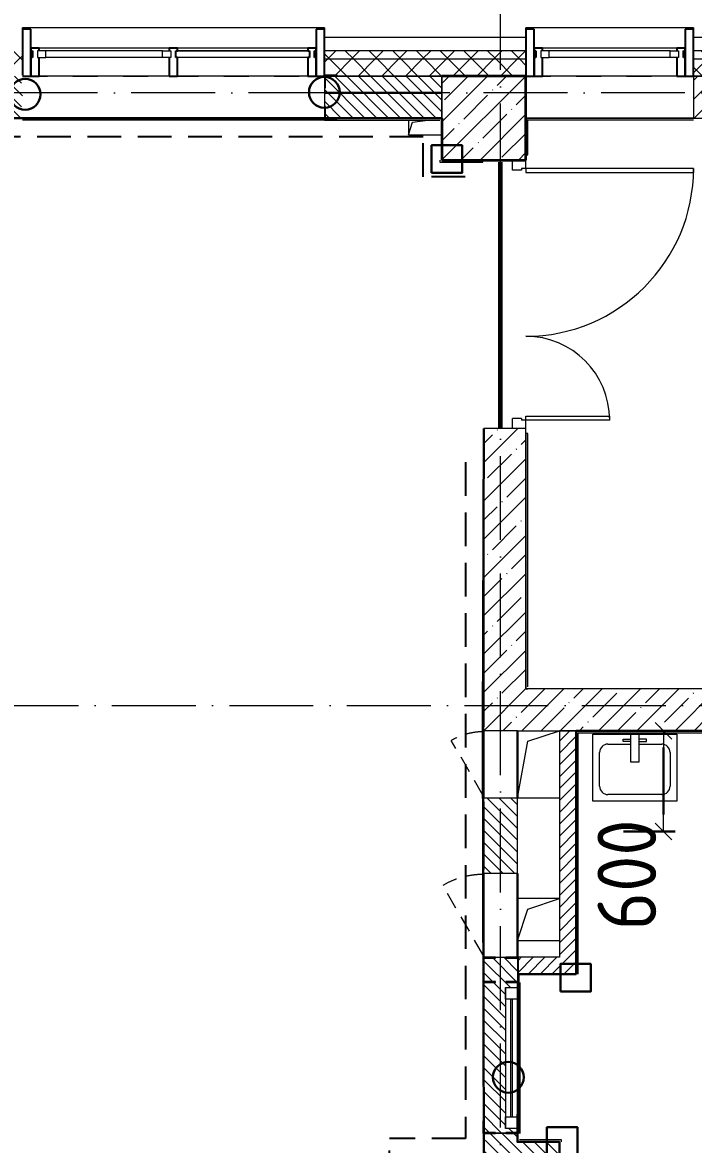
# Model space of a CAD drawing. Header units: millimetres. Extents: x -213536 to 1564669, y -45299 to 942238.
# Drawn here: x 444642 to 448642, y 468420 to 475105 of the extents above; entities that cross this region are included whole.
import ezdxf

# ---------------------------------------------------------------- set-up
doc = ezdxf.new("R2010")
doc.units = ezdxf.units.MM
for name, pattern in [('200_ШТРИХ_ш1п0_6_', [160, 100, -60]), ('50_200_ШТРИХ_1Т_ш5_п1_п1_', [700, 500, -100, 0, -100]), ('Штрих короткий', [300, 150, -150]), ('Штриховая _2 мм - 1 мм_', [300, 200, -100])]:
    doc.linetypes.add(name, pattern=pattern)
for name, color, linetype, lineweight in [('0-1', 7, 'Continuous', 5), ('0-2', 7, 'Continuous', 9), ('2) ПГП 4м', 4, 'Continuous', 30), ('2.1) ПГП окна 2.8 м', 5, 'Continuous', 30), ('2.1.2) ПГП мини окна 0.9м -', 200, 'Continuous', 53), ('3) ЖБ 4м', 3, 'Continuous', 30), ('3.1) ЖБ окна 1.2 м', 102, 'Continuous', 30), ('3.2) ЖБ двери 2.4 м -', 54, 'Continuous', 60), ('4) Метл уголки', 6, 'Continuous', 30), ('5) Швы', 2, 'Continuous', 30), ('6) Мини окна 0.4 -', 10, 'Continuous', 30), ('Импосты витража', 7, 'Continuous', 9), ('Импосты витража-1', 7, 'Continuous', 25), ('Каркас_Импост', 7, 'Continuous', 13), ('Несущие колонны', 7, 'Continuous', 9), ('Несущие колонны-1', 7, 'Continuous', 35), ('Обобщенные модели', 7, 'Continuous', 9), ('Общие ребра', 7, 'Continuous', 9), ('Окна', 7, 'Continuous', 9), ('Оси-2', 7, '50_200_ШТРИХ_1Т_ш5_п1_п1_', 9), ('Остекление-1', 7, 'Continuous', 9), ('Открывание в плане-2', 7, '200_ШТРИХ_ш1п0_6_', 9), ('Открывание-1', 7, 'Continuous', 9), ('Панель', 7, 'Continuous', 13), ('Перемычка-1', 7, 'Штрих короткий', 9), ('Размеры', 7, 'Continuous', 15), ('Стены', 7, 'Continuous', 9), ('Стены-1', 7, 'Continuous', 13), ('Штриховка разреза-1', 7, 'Continuous', 9)]:
    doc.layers.add(name, color=color, linetype=linetype, lineweight=lineweight)
for name, color, linetype, lineweight, true_color in [('Каркас_Импост-2', 7, 'Continuous', 9, 0xaaaaaa), ('Сантехнические приборы-1', 7, 'Continuous', 9, 0xaaaaaa), ('СТ-1_1', 7, 'Штриховая _2 мм - 1 мм_', 90, 0x888888)]:
    doc.layers.add(name, color=color, linetype=linetype, lineweight=lineweight, true_color=true_color)
doc.layers.get('0-2').off()
doc.styles.add('СПДС', font='isocpeur.ttf', dxfattribs={"width": 0.9})
doc.dimstyles.new('Размера А3', dxfattribs={"dimtxt": 200, "dimasz": 100, "dimexe": 70, "dimexo": 100, "dimgap": 20, "dimtad": 1, "dimdec": 0, "dimrnd": 10, "dimzin": 0, "dimdsep": 46, "dimtxsty": 'СПДС', "dimblk": 'ARROWHEAD_6', "dimcen": 1, "dimclrd": 256, "dimclre": 256, "dimclrt": 256, "dimazin": 0, "dimtfac": 1, "dimtdec": 0, "dimtmove": 2, "dimatfit": 3, "dimfxl": 1, "dimtolj": 1, "dimtzin": 0, "dimarcsym": 0})
pattern_1 = [(135, (0, 0), (-35.35534, -35.35534), [])]
pattern_2 = [(45, (0, 0), (-70.71068, 70.71068), []), (135, (0, 0), (-70.71068, -70.71068), [])]
pattern_3 = [(45, (0, 0), (-114.04925, 114.04925), []), (45, (114.05, 0), (-114.04925, 114.04925), [201.612, -40.322, 3.353, -36.97])]
pattern_4 = [(45, (0, 0), (-35.35534, 35.35534), [])]

# ---------------------------------------------------------------- blocks, each defined once
blk = doc.blocks.new('ARROWHEAD_6')
at = {"color": 0, "linetype": 'Continuous'}
for p, q in [((0, 0), (-1, 0)), ((-0.5, -0.5), (0.5, 0.5))]:
    blk.add_line(p, q, dxfattribs=at)
blk = doc.blocks.new('*D4802')
at = {"layer": 'Defpoints', "color": 0, "transparency": 16777216}
for p in [(448568.6, 470885.4), (448124.3, 470285.4), (448462.6, 470285.4)]:
    blk.add_point(p, dxfattribs=at)
at = {"layer": 'Размеры', "lineweight": -2, "transparency": 16777216}
for p, q in [((448468.6, 470885.4), (448392.6, 470885.4)), ((448462.6, 470785.4), (448462.6, 470385.4)), ((448224.3, 470285.4), (448532.6, 470285.4))]:
    blk.add_line(p, q, dxfattribs=at)
at = {"layer": 'Размеры', "lineweight": -2, "transparency": 16777216, "xscale": 100, "yscale": 100, "zscale": 100}
for p, rotation in [((448462.6, 470885.4), 90), ((448462.6, 470285.4), 270)]:
    blk.add_blockref('ARROWHEAD_6', p, dxfattribs=dict(at, rotation=rotation))
at = {"layer": 'Размеры', "transparency": 16777216, "insert": (448069.3, 469697), "char_height": 350, "width": 1.866, "attachment_point": 1, "rotation": 90, "line_spacing_factor": 1.149209, "style": 'СПДС'}
blk.add_mtext('\\A1;600', dxfattribs=at)
blk = doc.blocks.new('Дверь_СКБ_2Ст_Внутренняя_ШЕР - СОШ_Д-31__Дв_1600x2100h_ЛК_Лифтовой холл _зона безопасности МГН__EIS60-26412756-АИ2_03_План отделки стен 3-го этажа _Часть 2_')
at = {"layer": 'Каркас_Импост'}
for p, q in [((-737.5, 125), (-787.5, 125)), ((-787.5, 125), (-787.5, 45)), ((-737.5, 125), (-737.5, 100)), ((-737.5, 100), (-727.5, 100)), ((-727.5, 100), (-727.5, 45)), ((752.5, 100), (762.5, 100)), ((752.5, 100), (752.5, 45)), ((812.5, 125), (762.5, 125)), ((762.5, 125), (762.5, 100)), ((812.5, 125), (812.5, 45)), ((-727.5, 45), (-787.5, 45)), ((812.5, 45), (752.5, 45))]:
    blk.add_line(p, q, dxfattribs=at)
at = {"layer": 'Открывание-1'}
for centre, radius, start, end in [((-737.5, 125), 1000, 0, 90), ((762.5, 125), 500, 90, 180)]:
    blk.add_arc(centre, radius, start, end, dxfattribs=at)
at = {"layer": 'Панель'}
for p, q in [((-737.5, 1125), (-712.5, 1125)), ((-737.5, 1125), (-737.5, 125)), ((-712.5, 125), (-712.5, 1125)), ((762.5, 625), (737.5, 625)), ((737.5, 125), (737.5, 625)), ((762.5, 625), (762.5, 125)), ((-737.5, 125), (-712.5, 125)), ((762.5, 125), (737.5, 125))]:
    blk.add_line(p, q, dxfattribs=at)
blk = doc.blocks.new('SND_2D_Раковина1 - 400х300-17910372-АИ2_03_План отделки стен 3-го этажа _Часть 2_')
at = {"layer": 'Сантехнические приборы-1'}
for p, q in [((-250, -220), (-250, 180)), ((-250, 180), (250, 180)), ((-70, 150), (-25, 150)), ((-70, 135), (-70, 150)), ((-25, 135), (-70, 135)), ((-25, 180), (-25, 15)), ((25, 15), (25, 180)), ((70, 150), (25, 150)), ((25, 135), (70, 135)), ((70, 135), (70, 150)), ((250, 180), (250, -220)), ((-210, -130), (-210, 70)), ((-160, 120), (-25, 120)), ((25, 120), (160, 120)), ((210, 70), (210, -130)), ((-25, 15), (25, 15)), ((160, -180), (-160, -180)), ((250, -220), (-250, -220))]:
    blk.add_line(p, q, dxfattribs=at)
for centre, start, end in [((-160, 70), 90, 180), ((160, 70), 0, 90), ((-160, -130), 180, 270), ((160, -130), 270, 0)]:
    blk.add_arc(centre, 50, start, end, dxfattribs=at)
blk = doc.blocks.new('Проем_Дверь_Прямоугольный - 1800х2700h_оконные проемы-25805030-АИ2_03_План отделки стен 3-го этажа _Часть 2_')
at = {"layer": 'Перемычка-1'}
for p, q in [((900, 125), (-900, 125)), ((900, -125), (-900, -125))]:
    blk.add_line(p, q, dxfattribs=at)
blk = doc.blocks.new('PNS_Панель прямоугольная2 - Нр_Стекло - 40мм-26233822-АИ2_03_План отделки стен 3-го этажа _Часть 2_')
at = {"layer": 'Каркас_Импост'}
for p, q in [((-410, 0), (-410, 40)), ((-410, 40), (-360, 40)), ((-360, 40), (-360, 0)), ((410, 40), (360, 40)), ((360, 40), (360, 0)), ((410, 0), (410, 40)), ((-360, 0), (-410, 0)), ((360, 0), (410, 0))]:
    blk.add_line(p, q, dxfattribs=at)
at = {"layer": 'Каркас_Импост-2'}
for p, q in [((-360, 40), (360, 40)), ((-360, 0), (360, 0))]:
    blk.add_line(p, q, dxfattribs=at)
blk = doc.blocks.new('Прямоугольный импост - Откос НВФ_50х280 мм-V173-АИ2_03_План отделки стен 3-го этажа _Часть 2_')
at = {"layer": 'Импосты витража-1'}
for p, q in [((-50, 130), (0, 130)), ((-50, -150), (-50, 130)), ((0, 130), (0, -150)), ((0, -150), (-50, -150))]:
    blk.add_line(p, q, dxfattribs=at)
blk = doc.blocks.new('Прямоугольный импост - Импост структурный с накладкой - 150мм-25647633-АИ2_03_План отделки стен 3-го этажа _Часть 2_')
at = {"layer": 'Импосты витража-1'}
for p, q in [((-25, 0), (-25, 17)), ((-25, 17), (25, 17)), ((-15, 0), (-25, 0)), ((-15, -40), (-15, 0)), ((25, 17), (25, 0)), ((-25, -150), (-25, -40)), ((-25, -40), (-15, -40)), ((25, -40), (25, -150)), ((25, -150), (-25, -150))]:
    blk.add_line(p, q, dxfattribs=at)
blk = doc.blocks.new('Прямоугольный импост - Импост структурный с накладкой - 150мм-V161-АИ2_03_План отделки стен 3-го этажа _Часть 2_')
at = {"layer": 'Импосты витража-1'}
for p, q in [((-25, 0), (-25, 17)), ((-25, 17), (25, 17)), ((25, 0), (15, 0)), ((15, 0), (15, -40)), ((25, 17), (25, 0)), ((-25, -150), (-25, -40)), ((15, -40), (25, -40)), ((25, -40), (25, -150)), ((25, -150), (-25, -150))]:
    blk.add_line(p, q, dxfattribs=at)
blk = doc.blocks.new('Прямоугольный импост - Откос НВФ_50х280 мм-V172-АИ2_03_План отделки стен 3-го этажа _Часть 2_')
at = {"layer": 'Импосты витража-1'}
for p, q in [((0, 130), (-50, 130)), ((-50, 130), (-50, -150)), ((0, -150), (0, 130)), ((-50, -150), (0, -150))]:
    blk.add_line(p, q, dxfattribs=at)
blk = doc.blocks.new('Прямоугольный импост - Импост структурный с накладкой - 150мм-25656008-АИ2_03_План отделки стен 3-го этажа _Часть 2_')
at = {"layer": 'Импосты витража'}
for p, q in [((8850, -100), (9650, -100)), ((8850, -267), (9650, -267))]:
    blk.add_line(p, q, dxfattribs=at)
blk = doc.blocks.new('Проем_Дверь_Прямоугольный - 1000х2700h_витражные проемы-V174-АИ2_03_План отделки стен 3-го этажа _Часть 2_')
at = {"layer": 'Перемычка-1'}
for p, q in [((500, 125), (-500, 125)), ((500, -125), (-500, -125))]:
    blk.add_line(p, q, dxfattribs=at)
blk = doc.blocks.new('PNS_Панель прямоугольная2 - Нр_Стекло - 40мм-26243474-АИ2_03_План отделки стен 3-го этажа _Часть 2_')
at = {"layer": 'Каркас_Импост'}
for p, q in [((-397.5, 0), (-397.5, 40)), ((-397.5, 40), (-347.5, 40)), ((-347.5, 40), (-347.5, 0)), ((397.5, 40), (347.5, 40)), ((347.5, 40), (347.5, 0)), ((397.5, 0), (397.5, 40)), ((-347.5, 0), (-397.5, 0)), ((347.5, 0), (397.5, 0))]:
    blk.add_line(p, q, dxfattribs=at)
at = {"layer": 'Каркас_Импост-2'}
for p, q in [((-347.5, 40), (347.5, 40)), ((-347.5, 0), (347.5, 0))]:
    blk.add_line(p, q, dxfattribs=at)
blk = doc.blocks.new('Прямоугольный импост - Импост структурный с накладкой - 150мм-25647642-АИ2_03_План отделки стен 3-го этажа _Часть 2_')
at = {"layer": 'Импосты витража'}
for p, q in [((27275, -100), (28050, -100)), ((27275, -267), (28050, -267))]:
    blk.add_line(p, q, dxfattribs=at)
blk = doc.blocks.new('PNS_Панель прямоугольная1 - Нр_Стекло - 40мм-25259299-АИ2_03_План отделки стен 3-го этажа _Часть 2_')
at = {"layer": 'Остекление-1'}
for p, q in [((-387.5, 40), (387.5, 40)), ((-397.5, 0), (397.5, 0)), ((387.5, 0), (-387.5, 0))]:
    blk.add_line(p, q, dxfattribs=at)
blk = doc.blocks.new('Прямоугольный импост - Импост структурный с накладкой - 150мм-25647644-АИ2_03_План отделки стен 3-го этажа _Часть 2_')
at = {"layer": 'Импосты витража-1'}
for p, q in [((-25, 0), (-25, 17)), ((-25, 17), (25, 17)), ((-15, 0), (-25, 0)), ((-15, -40), (-15, 0)), ((25, 0), (15, 0)), ((15, 0), (15, -40)), ((25, 17), (25, 0)), ((-25, -150), (-25, -40)), ((-25, -40), (-15, -40)), ((15, -40), (25, -40)), ((25, -40), (25, -150)), ((25, -150), (-25, -150))]:
    blk.add_line(p, q, dxfattribs=at)
blk = doc.blocks.new('Прямоугольный импост - Откос НВФ_50х280 мм-V169-АИ2_03_План отделки стен 3-го этажа _Часть 2_')
at = {"layer": 'Импосты витража-1'}
for p, q in [((-50, 130), (0, 130)), ((-50, -150), (-50, 130)), ((0, 130), (0, -144)), ((0, -150), (-50, -150))]:
    blk.add_line(p, q, dxfattribs=at)
blk = doc.blocks.new('Прямоугольный импост - Откос НВФ_50х280 мм-25993838-АИ2_03_План отделки стен 3-го этажа _Часть 2_')
at = {"layer": 'Импосты витража-1'}
for p, q in [((0, 130), (-50, 130)), ((-50, 130), (-50, -150)), ((0, -144), (0, 130)), ((-50, -150), (0, -150))]:
    blk.add_line(p, q, dxfattribs=at)
blk = doc.blocks.new('120_Окно_СКБ_1Ст - 120_Окно_СКБ_1Ст_классы 900x800_E30-V186-АИ2_03_План отделки стен 3-го этажа _Часть 2_')
at = {"layer": 'Каркас_Импост'}
for p, q in [((-420, 30), (-420, 100)), ((-420, 100), (-350, 100)), ((-350, 100), (-350, 30)), ((350, 30), (350, 100)), ((350, 100), (420, 100)), ((420, 100), (420, 30)), ((-350, 30), (-420, 30)), ((420, 30), (350, 30))]:
    blk.add_line(p, q, dxfattribs=at)
at = {"layer": 'Каркас_Импост-2'}
for p, q in [((375, 100), (-420, 100)), ((-420, 30), (420, 30))]:
    blk.add_line(p, q, dxfattribs=at)
at = {"layer": 'Остекление-1'}
for p, q in [((350, 70), (-350, 70)), ((350, 60), (-350, 60))]:
    blk.add_line(p, q, dxfattribs=at)
blk = doc.blocks.new('Фахверк_СКБ_Уголок - 250_2700-27497298-АИ2_03_План отделки стен 3-го этажа _Часть 2_')
at = {"layer": 'Обобщенные модели'}
for p, q in [((200, 181), (125, 181)), ((125, 181), (125, 106)), ((131, 106), (131, 175)), ((131, 175), (200, 175)), ((200, 175), (200, 181)), ((125, 106), (131, 106)), ((131, -6), (125, -6)), ((125, -6), (125, -81)), ((131, -75), (131, -6)), ((125, -81), (200, -81)), ((200, -75), (131, -75)), ((200, -81), (200, -75))]:
    blk.add_line(p, q, dxfattribs=at)
blk = doc.blocks.new('Фахверк_СКБ_Уголок - 200_3960_зеркало-28268689-АИ2_03_План отделки стен 3-го этажа _Часть 2_')
at = {"layer": 'Обобщенные модели'}
for p, q in [((200, 156), (125, 156)), ((125, 156), (125, 81)), ((131, 81), (131, 150)), ((131, 150), (200, 150)), ((200, 150), (200, 156)), ((125, 81), (131, 81)), ((131, 19), (125, 19)), ((125, 19), (125, -56)), ((131, -50), (131, 19)), ((125, -56), (200, -56)), ((200, -50), (131, -50)), ((200, -56), (200, -50))]:
    blk.add_line(p, q, dxfattribs=at)
blk = doc.blocks.new('154_Стойка_СКБ_Уголок - СМ-2480_200-28447058-АИ2_03_План отделки стен 3-го этажа _Часть 2_')
at = {"layer": 'Обобщенные модели'}
for p, q in [((125, 156), (125, 81)), ((200, 156), (125, 156)), ((131, 81), (131, 150)), ((131, 150), (200, 150)), ((200, 150), (200, 156)), ((125, 81), (131, 81)), ((131, 19), (125, 19)), ((125, 19), (125, -56)), ((131, -50), (131, 19)), ((125, -56), (200, -56)), ((200, -50), (131, -50)), ((200, -56), (200, -50))]:
    blk.add_line(p, q, dxfattribs=at)
blk = doc.blocks.new('Стойка_Влож_Полоса боковая - Полоса-28346330-АИ2_03_План отделки стен 3-го этажа _Часть 2_')
at = {"layer": 'Обобщенные модели'}
for p, q in [((-5, -31), (-5, 31)), ((0, 31), (0, -31))]:
    blk.add_line(p, q, dxfattribs=at)
blk = doc.blocks.new('AR_Отверстие Ниша - Лючок-32403984-АИ2_03_План отделки стен 3-го этажа _Часть 2_')
at = {"layer": 'Окна'}
for p, q in [((200, 100), (-200, 100)), ((-200, 100), (-200, -100)), ((200, -100), (200, 100)), ((-200, -100), (200, -100))]:
    blk.add_line(p, q, dxfattribs=at)
blk = doc.blocks.new('Л_Общий_Лючок - Лючок-29684370-АИ2_03_План отделки стен 3-го этажа _Часть 2_')
at = {"layer": 'Окна'}
for p, q in [((424, 6), (-24, 6)), ((-24, 6), (-24, 0)), ((-24, 0), (0, 0)), ((400, 0), (424, 0)), ((424, 6), (424, 0))]:
    blk.add_line(p, q, dxfattribs=at)
at = {"layer": 'Открывание в плане-2'}
blk.add_line((16.4, 6), (342, 194), dxfattribs=at)
blk.add_arc((6, 0), 388, 0.89053, 30, dxfattribs=at)
blk = doc.blocks.new('AR_Отверстие Ниша - Лючок-32404007-АИ2_03_План отделки стен 3-го этажа _Часть 2_')
at = {"layer": 'Окна'}
for p, q in [((250, 100), (-250, 100)), ((-250, 100), (-250, -100)), ((250, -31), (250, 31)), ((-250, -100), (250, -100))]:
    blk.add_line(p, q, dxfattribs=at)
blk = doc.blocks.new('Л_Общий_Лючок - Лючок-29683801-АИ2_03_План отделки стен 3-го этажа _Часть 2_')
at = {"layer": 'Окна'}
for p, q in [((524, 6), (0, 6)), ((500, 0), (524, 0)), ((524, 6), (524, 0))]:
    blk.add_line(p, q, dxfattribs=at)
at = {"layer": 'Открывание в плане-2'}
blk.add_line((16.4, 6), (428.6, 244), dxfattribs=at)
blk.add_arc((6, 0), 488, 0.70805, 30, dxfattribs=at)
blk = doc.blocks.new('AR_Отверстие прямоугольное _в плите_ - AR_Отверстие прямоугольное _в плите_-30459204-АИ2_03_План отделки стен 3-го этажа _Часть 2_')
at = {"layer": 'Обобщенные модели'}
for p, q in [((-125, -200), (-62.5, 137.5)), ((-62.5, 137.5), (125, 200)), ((-125, -200), (125, -200))]:
    blk.add_line(p, q, dxfattribs=at)
blk = doc.blocks.new('AR_Отверстие прямоугольное _в плите_ - AR_Отверстие прямоугольное _в плите_-30458064-АИ2_03_План отделки стен 3-го этажа _Часть 2_')
at = {"layer": 'Обобщенные модели'}
for p, q in [((125, 125), (-125, 125)), ((-62.5, 62.5), (125, 125)), ((-125, -125), (-62.5, 62.5)), ((-125, -125), (125, -125))]:
    blk.add_line(p, q, dxfattribs=at)
blk = doc.blocks.new('AR_Отверстие прямоугольное _в плите_ - AR_Отверстие прямоугольное _в плите_-V231-АИ2_03_План отделки стен 3-го этажа _Часть 2_')
at = {"layer": 'Обобщенные модели'}
for p, q in [((-100, 38), (-100, -50)), ((-100, -50), (-75, 25)), ((-75, 25), (16, 38)), ((88, 48.3), (100, 50)), ((-100, -50), (100, -50))]:
    blk.add_line(p, q, dxfattribs=at)
blk = doc.blocks.new('Отлив_СКБ - Отлив витража_120_НВФ-31885289-АИ2_03_План отделки стен 3-го этажа _Часть 2_')
at = {"layer": 'Окна'}
for p, q in [((0, 113), (0, 120)), ((1000, 120), (0, 120)), ((1000, 120), (1000, 113)), ((50, 2), (950, 2))]:
    blk.add_line(p, q, dxfattribs=at)
blk = doc.blocks.new('Отлив_СКБ - Отлив витража_120_НВФ-V269-АИ2_03_План отделки стен 3-го этажа _Часть 2_')
at = {"layer": 'Окна'}
for p, q in [((0, 113), (0, 120)), ((1800, 120), (0, 120)), ((1800, 120), (1800, 113)), ((50, 2), (1750, 2))]:
    blk.add_line(p, q, dxfattribs=at)
blk = doc.blocks.new('0125-Р-ОО-Ш2-АР-о_23_10_2024_rvt-1-АИ2_03_План отделки стен 3-го этажа _Часть 2_')
at = {"layer": 'Несущие колонны'}
h = blk.add_hatch(dxfattribs=at)
h.set_pattern_fill('FP_2', color=256, style=0, pattern_type=2)
h.set_pattern_definition(pattern_3)
h.paths.add_polyline_path([(16450, 49050), (16950, 49050), (16950, 49550), (16450, 49550), (16450, 49300)], flags=0)
at = {"layer": 'Штриховка разреза-1'}
h = blk.add_hatch(dxfattribs=at)
h.set_pattern_fill('FP_81', color=256, style=0, pattern_type=2)
h.set_pattern_definition(pattern_2)
h.paths.add_polyline_path([(26130, 49650), (26130, 49700), (17950, 49700), (17950, 49650), (23901.5, 49650)], flags=0)
h.paths.add_polyline_path([(15750, 49650), (16950, 49650), (16950, 49700), (15750, 49700)], flags=0)
h.paths.add_polyline_path([(13950, 49650), (13950, 49700), (9750, 49700), (9750, 49650), (12717.6, 49650)], flags=0)
h.paths.add_polyline_path([(7950, 49650), (7950, 49700), (-200, 49700), (-200, 49650), (7125.7, 49650)], flags=0)
h = blk.add_hatch(dxfattribs=at)
h.set_pattern_fill('FP_81', color=256, style=0, pattern_type=2)
h.set_pattern_definition(pattern_2)
h.paths.add_polyline_path([(26130, 49550), (26130, 49650), (17950, 49650), (17950, 49550), (26050, 49550)], flags=0)
h.paths.add_polyline_path([(16950, 49550), (16950, 49650), (15750, 49650), (15750, 49556), (15825, 49556), (15825, 49550), (16450, 49550)], flags=0)
h.paths.add_polyline_path([(13875, 49550), (13875, 49556), (13950, 49556), (13950, 49650), (9750, 49650), (9750, 49556), (9825, 49556), (9825, 49550), (12717.6, 49550)], flags=0)
h.paths.add_polyline_path([(7950, 49550), (7950, 49650), (-100, 49650), (-100, 49550), (7450, 49550)], flags=0)
h = blk.add_hatch(dxfattribs=at)
h.set_pattern_fill('FP_1', color=256, style=0, pattern_type=2)
h.set_pattern_definition(pattern_1)
h.paths.add_polyline_path([(15825, 49300), (16450, 49300), (16450, 49550), (15756, 49550), (15756, 49481), (15750, 49481), (15750, 49369), (15756, 49369), (15756, 49300)], flags=0)
h.paths.add_polyline_path([(13944, 49300), (13944, 49369), (13950, 49369), (13950, 49481), (13944, 49481), (13944, 49550), (12450, 49550), (12450, 49300), (13875, 49300)], flags=0)
h = blk.add_hatch(dxfattribs=at)
h.set_pattern_fill('FP_2', color=256, style=0, pattern_type=2)
h.set_pattern_definition(pattern_3)
h.paths.add_polyline_path([(25900, 49300), (25900, 49550), (17950, 49550), (17950, 49300), (25765.5, 49300)], flags=0)
h = blk.add_hatch(dxfattribs=at)
h.set_pattern_fill('FP_2', color=256, style=0, pattern_type=2)
h.set_pattern_definition(pattern_3)
h.paths.add_polyline_path([(16950, 45650), (16950, 47450), (16700, 47450), (16701, 45650), (16900, 45650)], flags=0)
h = blk.add_hatch(dxfattribs=at)
h.set_pattern_fill('FP_2', color=256, style=0, pattern_type=2)
h.set_pattern_definition(pattern_3)
h.paths.add_polyline_path([(25400, 45650), (25400, 45900), (16950, 45900), (16950, 45650), (23901.5, 45650)], flags=0)
h = blk.add_hatch(dxfattribs=at)
h.set_pattern_fill('FP_92', color=256, style=0, pattern_type=2)
h.set_pattern_definition(pattern_4)
h.paths.add_polyline_path([(17250, 44300), (17250, 45650), (17150, 45650), (17150, 44300)], flags=0)
h = blk.add_hatch(dxfattribs=at)
h.set_pattern_fill('FP_1', color=256, style=0, pattern_type=2)
h.set_pattern_definition(pattern_1)
h.paths.add_polyline_path([(16900, 43200), (16900, 43250), (16700, 43250), (16700, 43200), (16860, 43200)], flags=0)
h.paths.add_polyline_path([(16830, 43255), (16900, 43256), (16900, 43280), (16830, 43280), (16831, 44120), (16900, 44120), (16900, 44150), (16831, 44150), (16831, 44156), (16900, 44156), (16898.9, 44294), (16831, 44294), (16830, 44300), (16769, 44300), (16769, 44294), (16700, 44294), (16700, 44156), (16769, 44156), (16769, 44150), (16700, 44150), (16700, 43256), (16769, 43255)], flags=0)
h.paths.add_polyline_path([(16724, 44800), (16900, 44800), (16900, 45250), (16700, 45250), (16701, 44800)], flags=0)
h = blk.add_hatch(dxfattribs=at)
h.set_pattern_fill('FP_92', color=256, style=0, pattern_type=2)
h.set_pattern_definition(pattern_4)
h.paths.add_polyline_path([(16906, 44200), (17250, 44200), (17250, 44300), (16906, 44300), (16906, 44202.4)], flags=0)
h = blk.add_hatch(dxfattribs=at)
h.set_pattern_fill('FP_1', color=256, style=0, pattern_type=2)
h.set_pattern_definition(pattern_1)
h.paths.add_polyline_path([(16950, 43000), (17150, 43000), (17150, 43200), (16700, 43200), (16700, 43000)], flags=0)
at = {"layer": 'Несущие колонны'}
blk.add_line((16450, 49550), (16450, 49300), dxfattribs=at)
at = {"layer": 'Несущие колонны-1'}
for p, q in [((16950, 49550), (16450, 49550)), ((16950, 49050), (16950, 49550)), ((16450, 49300), (16450, 49050)), ((16450, 49050), (16950, 49050))]:
    blk.add_line(p, q, dxfattribs=at)
at = {"layer": 'Общие ребра'}
for p, q in [((16950, 49700), (15750, 49700)), ((26130, 49700), (17950, 49700)), ((16950, 49650), (15750, 49650)), ((26130, 49650), (17950, 49650)), ((16450, 49550), (15825, 49550)), ((15825, 49550), (16450, 49550))]:
    blk.add_line(p, q, dxfattribs=at)
at = {"layer": 'Стены'}
for p, q in [((16450, 49300), (16450, 49550)), ((15750, 49300), (13950, 49300)), ((17950, 49300), (16950, 49300))]:
    blk.add_line(p, q, dxfattribs=at)
at = {"layer": 'Стены-1'}
for p, q in [((16950, 49780), (15750, 49780)), ((15750, 49780), (15750, 49556)), ((16950, 49550), (16950, 49780)), ((26130, 49780), (17950, 49780)), ((17950, 49780), (17950, 49550)), ((16450, 49550), (16950, 49550)), ((17950, 49550), (25900, 49550)), ((25900, 49550), (17950, 49550)), ((17950, 49550), (17950, 49300)), ((15750, 49481), (15750, 49369)), ((15825, 49300), (16450, 49300)), ((17950, 49300), (25650, 49300)), ((16700, 47450), (16700, 45674)), ((16950, 47450), (16700, 47450)), ((16950, 45900), (16950, 47450)), ((25400, 45900), (16950, 45900)), ((16900, 45650), (16950, 45650)), ((16950, 45650), (25400, 45650)), ((17150, 45650), (17150, 44300)), ((17250, 45650), (17150, 45650)), ((17250, 44300), (17250, 45650)), ((16700, 45226), (16700, 44824)), ((16900, 44800), (16900, 45250)), ((17150, 44300), (16906, 44300)), ((17250, 44200), (17250, 44300)), ((16906, 44200), (17250, 44200)), ((16700, 44150), (16700, 43325)), ((16900, 44120), (16900, 44150)), ((16700, 43250), (16700, 43200)), ((16700, 43200), (16700, 43000)), ((16900, 43200), (16900, 43250)), ((17150, 43200), (16900, 43200)), ((17150, 43000), (17150, 43200))]:
    blk.add_line(p, q, dxfattribs=at)
at = {"layer": '0-2'}
for name, p in [('Отлив_СКБ - Отлив витража_120_НВФ-V269-АИ2_03_План отделки стен 3-го этажа _Часть 2_', (13950, 49717)), ('Прямоугольный импост - Откос НВФ_50х280 мм-25993838-АИ2_03_План отделки стен 3-го этажа _Часть 2_', (15750, 49700)), ('Отлив_СКБ - Отлив витража_120_НВФ-31885289-АИ2_03_План отделки стен 3-го этажа _Часть 2_', (16950, 49717)), ('Прямоугольный импост - Откос НВФ_50х280 мм-V172-АИ2_03_План отделки стен 3-го этажа _Часть 2_', (17950, 49700)), ('Фахверк_СКБ_Уголок - 250_2700-27497298-АИ2_03_План отделки стен 3-го этажа _Часть 2_', (15625, 49375)), ('AR_Отверстие прямоугольное _в плите_ - AR_Отверстие прямоугольное _в плите_-V231-АИ2_03_План отделки стен 3-го этажа _Часть 2_', (16350, 49250)), ('AR_Отверстие прямоугольное _в плите_ - AR_Отверстие прямоугольное _в плите_-30459204-АИ2_03_План отделки стен 3-го этажа _Часть 2_', (17025, 45450)), ('SND_2D_Раковина1 - 400х300-17910372-АИ2_03_План отделки стен 3-го этажа _Часть 2_', (17600, 45450)), ('AR_Отверстие прямоугольное _в плите_ - AR_Отверстие прямоугольное _в плите_-30458064-АИ2_03_План отделки стен 3-го этажа _Часть 2_', (17025, 44525))]:
    blk.add_blockref(name, p, dxfattribs=at)
at = {"layer": '0-2', "extrusion": (0, 0, -1)}
for name, p in [('Прямоугольный импост - Откос НВФ_50х280 мм-V169-АИ2_03_План отделки стен 3-го этажа _Часть 2_', (-13950, 49700)), ('Прямоугольный импост - Откос НВФ_50х280 мм-V173-АИ2_03_План отделки стен 3-го этажа _Часть 2_', (-16950, 49700)), ('Прямоугольный импост - Импост структурный с накладкой - 150мм-V161-АИ2_03_План отделки стен 3-го этажа _Часть 2_', (-14025, 49700)), ('Прямоугольный импост - Импост структурный с накладкой - 150мм-25647633-АИ2_03_План отделки стен 3-го этажа _Часть 2_', (-14850, 49700)), ('Прямоугольный импост - Импост структурный с накладкой - 150мм-25647644-АИ2_03_План отделки стен 3-го этажа _Часть 2_', (-15675, 49700)), ('Прямоугольный импост - Импост структурный с накладкой - 150мм-V161-АИ2_03_План отделки стен 3-го этажа _Часть 2_', (-17025, 49700)), ('Прямоугольный импост - Импост структурный с накладкой - 150мм-25647633-АИ2_03_План отделки стен 3-го этажа _Часть 2_', (-17875, 49700))]:
    blk.add_blockref(name, p, dxfattribs=at)
at = {"layer": '0-2'}
for name, p, rotation in [('PNS_Панель прямоугольная2 - Нр_Стекло - 40мм-26243474-АИ2_03_План отделки стен 3-го этажа _Часть 2_', (14437.5, 49700), 180), ('Прямоугольный импост - Импост структурный с накладкой - 150мм-25647642-АИ2_03_План отделки стен 3-го этажа _Часть 2_', (42100, 49450), 180), ('PNS_Панель прямоугольная1 - Нр_Стекло - 40мм-25259299-АИ2_03_План отделки стен 3-го этажа _Часть 2_', (15262.5, 49700), 180), ('Прямоугольный импост - Импост структурный с накладкой - 150мм-25647642-АИ2_03_План отделки стен 3-го этажа _Часть 2_', (42925, 49450), 180), ('PNS_Панель прямоугольная2 - Нр_Стекло - 40мм-26233822-АИ2_03_План отделки стен 3-го этажа _Часть 2_', (17450, 49700), 180), ('Прямоугольный импост - Импост структурный с накладкой - 150мм-25656008-АИ2_03_План отделки стен 3-го этажа _Часть 2_', (26700, 49450), 180), ('Проем_Дверь_Прямоугольный - 1800х2700h_оконные проемы-25805030-АИ2_03_План отделки стен 3-го этажа _Часть 2_', (14850, 49425), 180), ('Проем_Дверь_Прямоугольный - 1000х2700h_витражные проемы-V174-АИ2_03_План отделки стен 3-го этажа _Часть 2_', (17450, 49425), 180), ('Дверь_СКБ_2Ст_Внутренняя_ШЕР - СОШ_Д-31__Дв_1600x2100h_ЛК_Лифтовой холл _зона безопасности МГН__EIS60-26412756-АИ2_03_План отделки стен 3-го этажа _Часть 2_', (16825, 48262.5), 269.9999999999999), ('Л_Общий_Лючок - Лючок-29684370-АИ2_03_План отделки стен 3-го этажа _Часть 2_', (16700, 45250), 90.00000000000071), ('AR_Отверстие Ниша - Лючок-32403984-АИ2_03_План отделки стен 3-го этажа _Часть 2_', (16800, 45450), 270.0000000000007), ('Л_Общий_Лючок - Лючок-29683801-АИ2_03_План отделки стен 3-го этажа _Часть 2_', (16700, 44300), 90.00000000000071), ('AR_Отверстие Ниша - Лючок-32404007-АИ2_03_План отделки стен 3-го этажа _Часть 2_', (16800, 44550), 270.0000000000007), ('Фахверк_СКБ_Уголок - 200_3960_зеркало-28268689-АИ2_03_План отделки стен 3-го этажа _Часть 2_', (16750, 44425), 270.0000000000007), ('Фахверк_СКБ_Уголок - 200_3960_зеркало-28268689-АИ2_03_План отделки стен 3-го этажа _Часть 2_', (16850, 44025), 90.00000000000071), ('120_Окно_СКБ_1Ст - 120_Окно_СКБ_1Ст_классы 900x800_E30-V186-АИ2_03_План отделки стен 3-го этажа _Часть 2_', (16800, 43700), 270.0000000000007), ('154_Стойка_СКБ_Уголок - СМ-2480_200-28447058-АИ2_03_План отделки стен 3-го этажа _Часть 2_', (16850, 43125), 90.00000000000071), ('Стойка_Влож_Полоса боковая - Полоса-28346330-АИ2_03_План отделки стен 3-го этажа _Часть 2_', (16800, 43250), 270.0000000000007)]:
    blk.add_blockref(name, p, dxfattribs=dict(at, rotation=rotation))
blk = doc.blocks.new('3этНиз')
at = {"layer": 'СТ-1_1', "lineweight": 25}
for p, q in [((447030.1, 474423.4), (443242.1, 474423.4)), ((447030.1, 474185.4), (447030.1, 474423.4)), ((447280.1, 474185.4), (447030.1, 474185.4)), ((447282.1, 472485.4), (447282.1, 468455.4)), ((447282.1, 468455.4), (446830.1, 468455.4)), ((446830.1, 461885.4), (446830.1, 468455.4))]:
    blk.add_line(p, q, dxfattribs=at)
at = {"layer": 'Стены'}
for p, q in [((444642.1, 474535.4), (446442.1, 474535.4)), ((446442.1, 474523.4), (444642.1, 474523.4)), ((447648.1, 474523.4), (447648.1, 474535.4)), ((447648.1, 474535.4), (448642.1, 474535.4)), ((448642.1, 474523.4), (447654.1, 474523.4))]:
    blk.add_line(p, q, dxfattribs=at)
at = {"layer": 'Стены-1'}
for p, q in [((446442.1, 474529.4), (446442.1, 474523.4)), ((446442.1, 474523.4), (447130.1, 474523.4)), ((447130.1, 474535.4), (446517.1, 474535.4)), ((447642.1, 474523.4), (447642.1, 474315.4)), ((447654.1, 474523.4), (447642.1, 474523.4)), ((447654.1, 474315.4), (447654.1, 474523.4)), ((447642.1, 474315.4), (447654.1, 474315.4)), ((447130.1, 474285.4), (447130.1, 474273.4)), ((447130.1, 474273.4), (447386.1, 474273.4)), ((447386.1, 474285.4), (447142.1, 474285.4)), ((447386.1, 474273.4), (447386.1, 474285.4)), ((447642.1, 472655.4), (447642.1, 471135.4)), ((447654.1, 472655.4), (447642.1, 472655.4)), ((447654.1, 471147.4), (447654.1, 472655.4)), ((447642.1, 471135.4), (447654.1, 471135.4)), ((448842.1, 470885.4), (447942.1, 470885.4)), ((447942.1, 470885.4), (447942.1, 469435.4)), ((447954.1, 470873.4), (448830.1, 470873.4)), ((447954.1, 469435.4), (447954.1, 470873.4)), ((447592.1, 468447.4), (447592.1, 468435.4)), ((447592.1, 468435.4), (447842.1, 468435.4)), ((447854.1, 468447.4), (447604.1, 468447.4)), ((447854.1, 468435.4), (447854.1, 468447.4))]:
    blk.add_line(p, q, dxfattribs=at)
at = {"layer": '0-1'}
blk.add_blockref('0125-Р-ОО-Ш2-АР-о_23_10_2024_rvt-1-АИ2_03_План отделки стен 3-го этажа _Часть 2_', (430692.1, 425235.4), dxfattribs=at)
blk = doc.blocks.new('Ось 3 этаж')
at = {"layer": 'Оси-2'}
for p, q in [((447492.1, 423014.8), (447492.1, 477896.8)), ((459092.1, 474685.4), (428373.3, 474685.4)), ((428373.3, 471035.4), (459092.1, 471035.4))]:
    blk.add_line(p, q, dxfattribs=at)
at = {"layer": 'Размеры'}
dim = blk.add_linear_dim(base=(448462.6, 470285.4), p1=(448568.6, 470885.4), p2=(448124.3, 470285.4), angle=90, dimstyle='Размера А3', override={"dimtxt": 350}, dxfattribs=at)
dim.commit()
dim.dimension.update_dxf_attribs({"geometry": '*D4802', "text_midpoint": (448302.6, 469996.2), "dimtype": 160, "text_rotation": 90})

msp = doc.modelspace()

# ---------------------------------------------------------------- linework, layer by layer
at = {"layer": '2) ПГП 4м'}
for points in [[(446942.1, 465785.4), (446942.1, 468335.4), (447392.1, 468335.4), (447386.1, 470909.4)], [(447942.1, 470885.4), (447942.1, 469435.4), (447598.1, 469435.4), (447592.1, 468435.4), (447842.1, 468435.4), (447842.1, 459785.4)]]:
    msp.add_lwpolyline(points, dxfattribs=at)
at = {"layer": '2.1) ПГП окна 2.8 м'}
msp.add_lwpolyline([(446442.1, 474685.4), (447142.1, 474685.4)], dxfattribs=at)
at = {"layer": '2.1.2) ПГП мини окна 0.9м -'}
msp.add_lwpolyline([(447598.1, 469385.4), (447598.1, 468485.4)], dxfattribs=at)
at = {"layer": '3) ЖБ 4м'}
for points in [[(447142.1, 474535.4), (447142.1, 474285.4), (447392.1, 474285.4)], [(447392.1, 472685.4), (447386.1, 470879.4)], [(447942.1, 470885.4), (448842.1, 470885.4)]]:
    msp.add_lwpolyline(points, dxfattribs=at)
at = {"layer": '3.1) ЖБ окна 1.2 м'}
msp.add_lwpolyline([(447142.1, 474535.4), (443142.1, 474535.4)], dxfattribs=at)
at = {"layer": '3.2) ЖБ двери 2.4 м -'}
msp.add_lwpolyline([(447492.1, 472685.4), (447492.1, 474273.4)], dxfattribs=at)
at = {"layer": '4) Метл уголки'}
for points in [[(447080.7, 474208.7), (447262, 474208.7), (447262, 474373.5), (447080.7, 474373.5)], [(447848.5, 469331), (448029.7, 469331), (448029.7, 469495.8), (447848.5, 469495.8)], [(447768.1, 468358.3), (447949.4, 468358.3), (447949.4, 468523.1), (447768.1, 468523.1)]]:
    msp.add_lwpolyline(points, close=True, dxfattribs=at)
at = {"layer": '5) Швы'}
for centre in [(444658.4, 474677), (446441.7, 474688.9), (447538.2, 468820.6)]:
    msp.add_circle(centre, 91.6, dxfattribs=at)
at = {"layer": '6) Мини окна 0.4 -'}
for points in [[(447592.1, 470485.4), (447592.1, 470885.4)], [(447592.1, 469529.4), (447592.1, 470035.4)]]:
    msp.add_lwpolyline(points, dxfattribs=at)

# ---------------------------------------------------------------- block references
at = {"color": 5, "lineweight": 30}
msp.add_blockref('Ось 3 этаж', (0, 0), dxfattribs=at)
at = {"layer": '3) ЖБ 4м'}
msp.add_blockref('3этНиз', (0, 0), dxfattribs=at)

doc.saveas('drawing.dxf')
